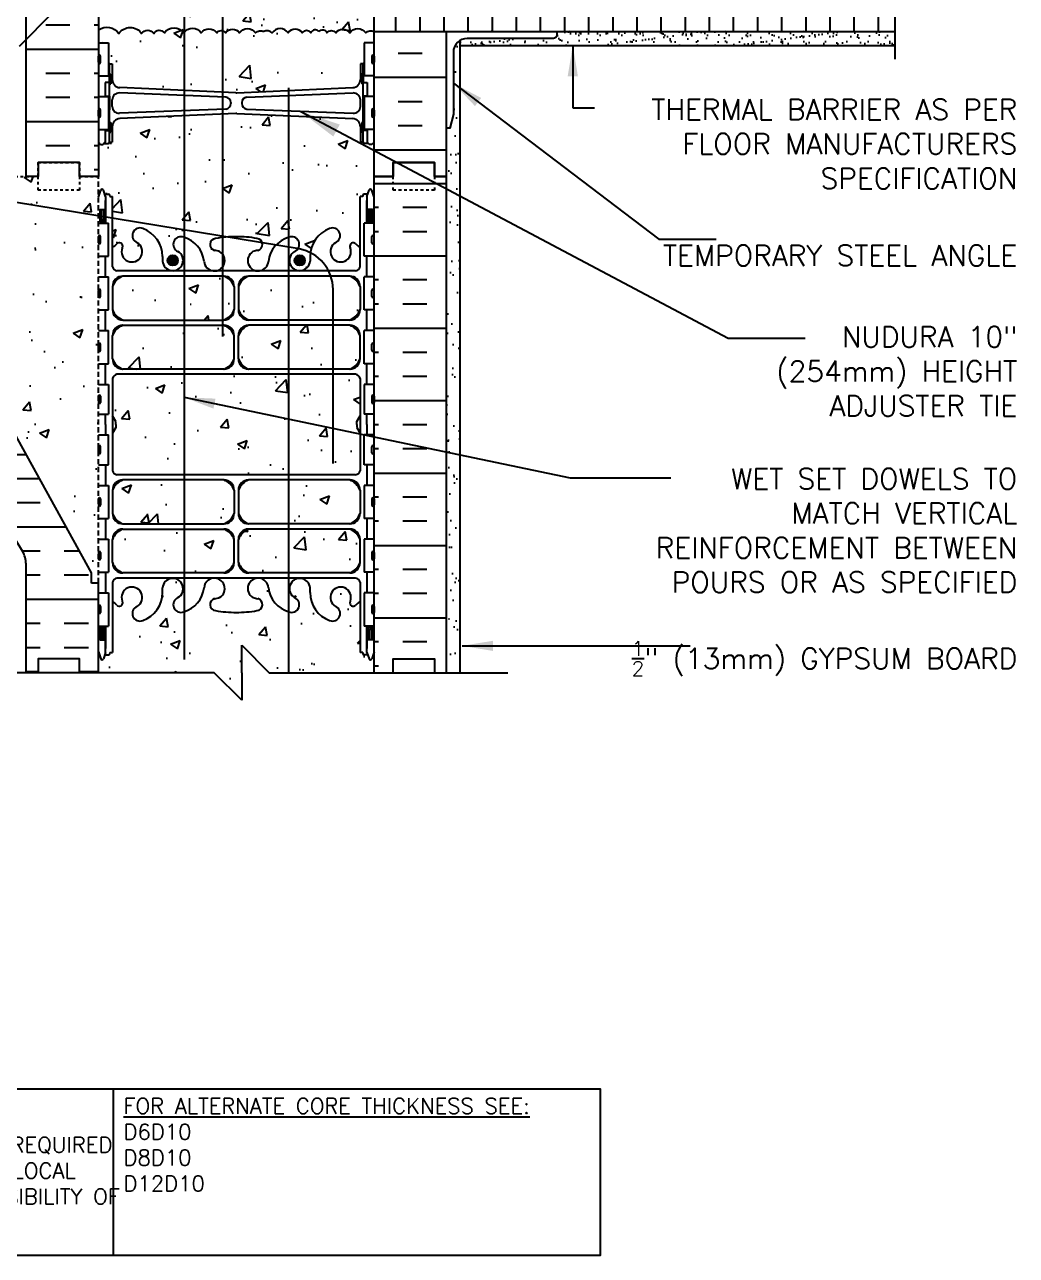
# Model space of a CAD drawing. Header units: inches. Extents: x 194.4 to 285.1, y 91.9 to 159.
# Drawn here: x 249.16 to 285.13, y 91.86 to 136.49 of the extents above; entities that cross this region are included whole.
import ezdxf

# ---------------------------------------------------------------- set-up
doc = ezdxf.new("R2010")
doc.units = ezdxf.units.IN
doc.header["$LTSCALE"] = 0.5
doc.header["$MEASUREMENT"] = 0
doc.linetypes.add('DASHED2', pattern=[0.375, 0.25, -0.125])
doc.linetypes.add('HIDDEN2', pattern=[0.1875, 0.125, -0.0625])
for name, color, linetype in [('HATCH', 12, 'Continuous'), ('Hidden2', 12, 'HIDDEN2'), ('line25', 2, 'Continuous'), ('LINE3', 3, 'Continuous'), ('LINE50', 5, 'Continuous'), ('LINE9', 9, 'Continuous'), ('TEXT', 4, 'Continuous'), ('Web_Edge', 9, 'Continuous')]:
    doc.layers.add(name, color=color, linetype=linetype)
doc.styles.add('DIM', font='romans.shx', dxfattribs={"width": 0.7})
doc.styles.add('ROMANS', font='romans.shx', dxfattribs={"height": 0.75})
doc.styles.get("Standard").update_dxf_attribs({"font": 'romans.shx', "height": 0.75})
doc.dimstyles.new('ext_12', dxfattribs={"dimscale": 12, "dimtxt": 0.09375, "dimasz": 0.09375, "dimexe": 0.09375, "dimexo": 0.0625, "dimgap": 0.0625, "dimtad": 1, "dimdec": 1, "dimzin": 2, "dimdsep": 46, "dimlunit": 4, "dimtxsty": 'DIM', "dimcen": 0.09, "dimdle": 0.09375, "dimclrt": 4, "dimadec": 0, "dimazin": 0, "dimtfac": 1, "dimtdec": 1, "dimtmove": 2, "dimatfit": 3, "dimfxl": 1, "dimfrac": 2, "dimtolj": 1, "dimtzin": 0, "dimarcsym": 0})
doc.dimstyles.new('ext_8', dxfattribs={"dimscale": 8, "dimtxt": 0.09375, "dimasz": 0.09375, "dimexe": 0.09375, "dimexo": 0.0625, "dimgap": 0.0625, "dimtad": 1, "dimdec": 1, "dimzin": 3, "dimdsep": 46, "dimlunit": 4, "dimtxsty": 'DIM', "dimcen": 0.09, "dimdle": 0.09375, "dimclrt": 4, "dimadec": 0, "dimazin": 0, "dimtfac": 1, "dimtdec": 1, "dimtmove": 2, "dimatfit": 3, "dimfxl": 1, "dimfrac": 2, "dimtolj": 1, "dimtzin": 0, "dimarcsym": 0})
pattern_1 = [(50, (0, 0), (3.5863, -0.31376), [0.375, -4.125]), (355, (0, 0), (-0.693757, 3.76096), [0.3, -3.3]), (100.4514, (0.299, -0.026), (2.892544, 3.4472), [0.3187, -3.50571]), (46.1842, (0, 1), (5.336207, -0.827596), [0.5625, -6.1875]), (96.6356, (0.4447, 0.931), (4.67331, 4.87059), [0.47805, -5.25857]), (351.1842, (0, 1), (4.67331, 4.87059), [0.45, -4.95]), (21, (0.5, 0.75), (2.984535, -2.013094), [0.375, -4.125]), (326, (0.5, 0.75), (1.216577, 3.62575), [0.3, -3.3]), (71.4514, (0.7487, 0.5822), (4.20111, 1.612656), [0.3187, -3.50571]), (37.5, (0, 0), (0.0607993, 1.6644693), [0, -3.26, 0, -3.35, 0, -3.3125]), (7.5, (0, 0), (1.315348, 1.972059), [0, -1.91, 0, -3.185, 0, -1.2625]), (327.5, (-1.115, 0), (2.669112, -0.1127744), [0, -1.25, 0, -3.9, 0, -5.175]), (317.5, (-1.615, 0), (2.91593, 0.500525), [0, -1.625, 0, -2.59, 0, -3.675])]

msp = doc.modelspace()

# ---------------------------------------------------------------- hatches: boundary and pattern name
at = {"layer": 'HATCH'}
h = msp.add_hatch(dxfattribs=at)
h.set_pattern_fill('INSUL', color=256, scale=7, style=0)
h.set_pattern_definition([(0, (-2674.3267, -266.02), (0, 2.625), []), (0, (-2674.3267, -265.145), (0, 2.625), [0.875, -0.875]), (0, (-2674.3267, -264.27), (0, 2.625), [0.875, -0.875])])
h.paths.add_polyline_path([(249.21, 130.989), (249.647, 130.989), (249.647, 131.489), (251.147, 131.489), (251.147, 130.989), (251.835, 130.989), (251.835, 148.989), (251.147, 148.989), (251.147, 149.489), (249.647, 149.489), (249.647, 148.989), (249.21, 148.989)])
h = msp.add_hatch(dxfattribs=at)
h.set_pattern_fill('INSUL', color=256, scale=7, style=0)
h.set_pattern_definition([(0, (66.7022, 3.3297), (0, 2.625), []), (0, (66.7022, 4.2047), (0, 2.625), [0.875, -0.875]), (0, (66.7022, 5.0797), (0, 2.625), [0.875, -0.875])])
h.paths.add_polyline_path([(264.46, 148.989), (264.022, 148.989), (264.022, 149.489), (262.522, 149.489), (262.522, 148.989), (261.835, 148.989), (261.835, 145.739), (264.46, 145.739)])
h.paths.add_polyline_path([(264.46, 136.239), (261.835, 136.239), (261.835, 130.989), (262.522, 130.989), (262.522, 131.489), (264.022, 131.489), (264.022, 130.989), (264.46, 130.989)])
h = msp.add_hatch(dxfattribs=at)
h.set_pattern_fill('AR-CONC', color=256, scale=0.5)
h.set_pattern_definition(pattern_1)
h.paths.add_polyline_path([(261.835, 143.739), (280.731, 143.739), (280.731, 145.739), (261.835, 145.739, 0.02434), (261.78, 145.765), (261.755, 145.739), (261.665, 145.739), (261.635, 145.769), (261.485, 145.769, -0.309617), (261.438, 145.801, 0.11209), (261.186, 145.695, 0.520567), (260.603, 145.695, 0.520567), (260.092, 145.695, 0.520567), (259.776, 145.695, 0.115213), (259.661, 145.799, 0.115213), (259.545, 145.695, 0.520567), (259.229, 145.695, 0.520567), (258.719, 145.695, 0.520567), (258.136, 145.695, 0.358767), (257.835, 145.739, 0.358767), (257.534, 145.695, 0.520567), (256.951, 145.695, 0.520567), (256.441, 145.695, 0.520567), (256.125, 145.695, 0.520567), (255.566, 145.695, 0.520567), (254.934, 145.695, 0.520567), (254.229, 145.695, 0.520567), (253.84, 145.671, 0.520567), (253.403, 145.671, 0.520567), (252.577, 145.671, 0.121296), (252.335, 145.867), (252.335, 145.819), (252.235, 145.819, -0.414214), (252.185, 145.769), (252.085, 145.769), (252.035, 145.769), (252.005, 145.739), (251.915, 145.739), (251.835, 145.819), (251.835, 145.344), (252.2, 145.344), (252.2, 144.144), (251.835, 144.144), (251.835, 143.394), (252.2, 143.394), (252.2, 142.194), (251.835, 142.194), (251.835, 141.444), (252.2, 141.444), (252.2, 140.364), (251.835, 140.364), (251.835, 139.614), (252.2, 139.614), (252.2, 138.534), (251.835, 138.534), (251.835, 137.784), (252.2, 137.784), (252.2, 136.584), (251.835, 136.584), (251.835, 136.303, -0.412831), (252.577, 136.171, -0.520567), (253.403, 136.171, -0.520567), (253.84, 136.171, -0.520567), (254.229, 136.195, -0.520567), (254.934, 136.195, -0.520567), (255.566, 136.195, -0.520567), (256.125, 136.195, -0.520567), (256.441, 136.195, -0.520567), (256.951, 136.195, -0.520567), (257.534, 136.195, -0.358767), (257.835, 136.239, -0.358767), (258.136, 136.195, -0.520567), (258.719, 136.195, -0.520567), (259.229, 136.195, -0.520567), (259.545, 136.195, -0.606632), (259.835, 136.239, -0.606632), (260.125, 136.195, -0.520567), (260.441, 136.195, -0.520567), (260.951, 136.195, -0.520567), (261.534, 136.195, -0.358767), (261.835, 136.239), (261.835, 137.739), (261.835, 142.239)])
h.paths.add_polyline_path([(261.325, 122.302), (261.325, 123.663, 0.268138), (261.164, 123.811), (252.506, 123.811, 0.268156), (252.345, 123.663), (252.345, 122.302), (252.465, 122.102), (252.465, 121.989), (252.465, 121.877), (252.345, 121.677), (252.345, 120.316, 0.268156), (252.506, 120.168), (261.164, 120.168, 0.268138), (261.325, 120.316), (261.325, 121.677), (261.205, 121.877), (261.205, 121.989), (261.205, 122.102)])
h.paths.add_polyline_path([(261.325, 115.555, 0.108935), (261.172, 115.442, -0.8344), (260.961, 115.568), (260.972, 115.589, 2.155404), (260.434, 115.395, -1), (260.22, 114.884, -0.311223), (259.511, 115.9), (259.512, 116.065, 1.661382), (258.951, 115.712, -1), (258.737, 115.201, -0.307094), (257.998, 116.096, 1.604516), (257.44, 115.72, 0.044004), (257.581, 115.681, -0.921438), (257.585, 115.242, -0.049932), (256.835, 115.178, -0.049932), (256.085, 115.242, -0.921438), (256.089, 115.681, 0.044004), (256.23, 115.72, 1.604516), (255.671, 116.096, -0.307094), (254.933, 115.201, -1), (254.719, 115.712, 1.661382), (254.158, 116.065), (254.159, 115.919, -0.316114), (253.45, 114.884, -1), (253.236, 115.395, 2.135543), (252.696, 115.594, -0.940447), (252.498, 115.442, 0.108938), (252.345, 115.555), (252.345, 113.718), (252.245, 113.718), (252.245, 113.688, -0.414214), (252.195, 113.638), (252.069, 113.638), (252.026, 113.507, -0.725737), (251.92, 113.488), (251.835, 113.749), (251.835, 112.99), (256.033, 112.989), (257.033, 111.989), (257.033, 112.989), (257.033, 113.989), (258.033, 112.989), (261.835, 112.99), (261.835, 113.749), (261.756, 113.507, -0.725737), (261.65, 113.488), (261.601, 113.638), (261.475, 113.638, -0.414214), (261.425, 113.688), (261.425, 113.718), (261.325, 113.718)])
h = msp.add_hatch(dxfattribs=at)
h.set_pattern_fill('INSUL', color=256, scale=7, angle=90, style=0)
h.set_pattern_definition([(90, (63.998, 6.5134), (-2.625, 2e-16), []), (90, (63.123, 6.5134), (-2.625, 2e-16), [0.875, -0.875]), (90, (62.248, 6.5134), (-2.625, 2e-16), [0.875, -0.875])])
h.paths.add_polyline_path([(280.731, 143.739), (261.835, 143.739), (261.835, 142.239), (280.731, 142.239)])
h.paths.add_polyline_path([(280.731, 136.239), (280.731, 137.739), (261.835, 137.739), (261.835, 136.239)])
h = msp.add_hatch(dxfattribs=at)
h.set_pattern_fill('AR-CONC', color=256, scale=0.5)
h.set_pattern_definition(pattern_1)
h.paths.add_polyline_path([(261.335, 135.066), (261.435, 135.066, -0.327813), (261.47, 135.113), (261.47, 135.834), (261.835, 135.834), (261.835, 136.239, 0.358767), (261.534, 136.195, 0.520567), (260.951, 136.195, 0.520567), (260.441, 136.195, 0.520567), (260.125, 136.195, 0.606632), (259.835, 136.239, 0.606632), (259.545, 136.195, 0.520567), (259.229, 136.195, 0.520567), (258.719, 136.195, 0.520567), (258.136, 136.195, 0.358767), (257.835, 136.239, 0.358767), (257.534, 136.195, 0.520567), (256.951, 136.195, 0.520567), (256.441, 136.195, 0.520567), (256.125, 136.195, 0.520567), (255.566, 136.195, 0.520567), (254.934, 136.195, 0.520567), (254.229, 136.195, 0.520567), (253.84, 136.171, 0.520567), (253.403, 136.171, 0.520567), (252.577, 136.171, 0.412831), (251.835, 136.303), (251.835, 135.834), (252.2, 135.834), (252.2, 135.113, -0.327813), (252.235, 135.066), (252.335, 135.066), (252.335, 134.505, 0.390098), (252.61, 134.206), (256.818, 134.022, 0.020761), (256.835, 134.021, 0.020761), (256.852, 134.022), (261.06, 134.206, 0.390098), (261.335, 134.505)])
h.paths.add_polyline_path([(261.65, 130.491, -0.6), (261.75, 130.491), (261.835, 130.23), (261.835, 130.989), (261.835, 132.226), (261.755, 132.146), (261.665, 132.146), (261.635, 132.176), (261.485, 132.176, -0.414214), (261.435, 132.226), (261.335, 132.226), (261.335, 132.786, 0.390098), (261.06, 133.085), (256.852, 133.269, 0.020761), (256.835, 133.27, 0.020761), (256.818, 133.269), (252.61, 133.085, 0.390098), (252.335, 132.786), (252.335, 132.226), (252.235, 132.226, -0.414214), (252.185, 132.176), (252.085, 132.176), (252.035, 132.176), (252.005, 132.146), (251.915, 132.146), (251.835, 132.226), (251.835, 130.989), (251.835, 130.23), (251.92, 130.491, -0.6), (252.02, 130.491), (252.069, 130.341), (252.195, 130.341, -0.414214), (252.245, 130.291), (252.245, 130.261), (252.345, 130.261), (252.345, 128.423, 0.108933), (252.498, 128.537, -0.8344), (252.709, 128.411), (252.697, 128.39, 2.155404), (253.236, 128.584, -1), (253.45, 129.095, -0.311223), (254.159, 128.079), (254.158, 127.914, 1.661382), (254.719, 128.267, -1), (254.933, 128.778, -0.30095), (255.669, 127.906, 1.661382), (256.23, 128.259, 0.055617), (256.051, 128.304, -0.843243), (256.085, 128.736, -0.049932), (256.835, 128.801, -0.049932), (257.585, 128.736, -0.843243), (257.619, 128.304, 0.055617), (257.44, 128.259, 1.661382), (258.001, 127.906, -0.30095), (258.737, 128.778, -1), (258.951, 128.267, 1.661382), (259.512, 127.914), (259.511, 128.079, -0.311223), (260.22, 129.095, -1), (260.434, 128.584, 2.155404), (260.972, 128.39), (260.961, 128.411, -0.834375), (261.172, 128.537, 0.10894), (261.325, 128.423), (261.325, 130.261), (261.425, 130.261), (261.425, 130.291, -0.414214), (261.475, 130.341), (261.601, 130.341)])
h = msp.add_hatch(dxfattribs=at)
h.set_pattern_fill('AR-SAND', color=256, scale=0.25, style=0)
h.set_pattern_definition([(37.5, (63.5378, 1.74766), (-0.01574834, 0.48170594), [0, -0.38, 0, -0.425, 0, -0.40625]), (7.5, (63.5378, 1.74766), (0.4424442, 0.7055365), [0, -0.205, 0, -0.3425, 0, -0.13125]), (327.5, (63.2303, 1.74766), (0.77853547, 0.00141476), [0, -0.125, 0, -0.45, 0, -0.5875]), (317.5, (63.2303, 1.74766), (0.7515317, 0.2194189), [0, -0.0625, 0, -0.295, 0, -0.3375])])
h.paths.add_polyline_path([(280.731, 135.739), (280.731, 136.239), (268.46, 136.239), (268.46, 136.114, -0.414214), (268.335, 135.989), (265.21, 135.989, 0.131652), (264.96, 135.922), (264.96, 135.739)])
h = msp.add_hatch(dxfattribs=at)
h.set_pattern_fill('AR-SAND', color=256, scale=0.5, style=0)
h.set_pattern_definition([(37.5, (63.5378, 1.7477), (-0.0314967, 0.963412), [0, -0.76, 0, -0.85, 0, -0.8125]), (7.5, (63.5378, 1.7477), (0.8848884, 1.411073), [0, -0.41, 0, -0.685, 0, -0.2625]), (327.5, (62.9228, 1.7477), (1.557071, 0.0028295), [0, -0.25, 0, -0.9, 0, -1.175]), (317.5, (62.9228, 1.7477), (1.503063, 0.438838), [0, -0.125, 0, -0.59, 0, -0.675])])
h.paths.add_polyline_path([(264.96, 135.922, 0.267949), (264.71, 135.489), (264.71, 133.239), (264.585, 132.739), (264.46, 132.739), (264.46, 130.989), (264.46, 112.994), (264.96, 112.994)])
h = msp.add_hatch(dxfattribs=at)
h.set_pattern_fill('AR-CONC', color=256, scale=0.5, style=0)
h.set_pattern_definition([(50, (251.835, 127.1584), (3.5863, -0.3138), [0.375, -4.125]), (355, (251.835, 127.1584), (-0.6938, 3.761), [0.3, -3.3]), (100.45, (252.1338, 127.1322), (2.8925, 3.4472), [0.3187, -3.5057]), (46.184, (251.835, 128.1584), (5.3362, -0.8276), [0.5625, -6.1875]), (96.64, (252.2796, 128.0894), (4.6733, 4.8706), [0.478, -5.2586]), (351.18, (251.835, 128.1584), (4.6733, 4.8706), [0.45, -4.95]), (21, (252.335, 127.9084), (2.9845, -2.0131), [0.375, -4.125]), (326, (252.335, 127.9084), (1.2166, 3.6258), [0.3, -3.3]), (71.45, (252.5836, 127.7406), (4.2011, 1.6127), [0.3187, -3.5057]), (37.5, (251.8349, 127.1584), (0.0608, 1.66447), [0, -3.26, 0, -3.35, 0, -3.3125]), (7.5, (251.835, 127.1584), (1.31535, 1.97206), [0, -1.91, 0, -3.185, 0, -1.2625]), (327.5, (250.7199, 127.1584), (2.66911, -0.11277), [0, -1.25, 0, -3.9, 0, -5.175]), (317.5, (250.22, 127.1584), (2.9159, 0.5005), [0, -1.625, 0, -2.59, 0, -3.675])])
h.paths.add_polyline_path([(254.943, 133.922), (252.595, 134.014, 0.425773), (252.335, 133.764), (252.335, 133.527, 0.425773), (252.595, 133.277), (254.943, 133.369)])
h = msp.add_hatch(dxfattribs=at)
h.set_pattern_fill('INSUL', color=256, scale=7, style=0)
h.set_pattern_definition([(180, (3187.9965, -284.02), (0, 2.625), []), (180, (3187.9965, -283.145), (0, 2.625), [0.875, -0.875]), (180, (3187.9965, -282.27), (0, 2.625), [0.875, -0.875])])
h.paths.add_polyline_path([(264.46, 112.989), (264.022, 112.989), (264.022, 113.489), (262.522, 113.489), (262.522, 112.989), (261.835, 112.989), (261.835, 130.989), (262.522, 130.989), (262.522, 131.489), (264.022, 131.489), (264.022, 130.989), (264.46, 130.989)])
h = msp.add_hatch(dxfattribs=at)
h.set_pattern_fill('INSUL', color=256, scale=7, style=0)
h.set_pattern_definition([(0, (-2750.6558, -309.5928), (0, 2.625), []), (0, (-2750.6558, -308.7178), (0, 2.625), [0.875, -0.875]), (0, (-2750.6558, -307.8428), (0, 2.625), [0.875, -0.875])])
h.paths.add_polyline_path([(246.41, 125.989, -0.079579), (245.41, 129.239), (245.41, 130.989), (244.71, 130.989), (244.71, 125.989, 0.131652), (245.38, 123.489), (249.118, 117.339, -0.10438), (249.21, 116.864), (249.21, 112.989), (249.647, 112.989), (249.647, 113.489), (251.147, 113.489), (251.147, 112.989), (251.835, 112.989), (251.835, 116.239), (251.585, 116.239), (251.585, 116.614)])
h = msp.add_hatch(dxfattribs=at)
h.set_pattern_fill('AR-CONC', color=256, scale=0.5)
h.set_pattern_definition(pattern_1)
h.paths.add_polyline_path([(251.835, 129.556), (247.595, 130.254, 0.097161), (247.21, 130.27), (247.21, 129.489, -1), (246.71, 129.489), (246.71, 130.989), (245.41, 130.989), (245.41, 129.239, 0.079579), (246.41, 125.989), (251.585, 116.614), (251.585, 116.239), (251.835, 116.239)])
h.paths.add_polyline_path([(249.647, 130.989), (249.21, 130.989), (247.21, 130.989), (247.21, 130.27, -0.097161), (247.595, 130.254), (251.835, 129.556), (251.835, 130.989), (251.147, 130.989), (251.147, 130.489), (249.647, 130.489)], flags=17)
h = msp.add_hatch(dxfattribs=at)
h.set_pattern_fill('AR-CONC', color=256, scale=0.5)
h.set_pattern_definition(pattern_1)
h.paths.add_polyline_path([(254.943, 127.371), (252.72, 127.371, 0.225652), (252.345, 126.996), (252.345, 126.155, 0.225652), (252.72, 125.78), (254.943, 125.78)])
h.paths.add_polyline_path([(256.335, 127.371), (254.943, 127.371), (254.943, 125.78), (256.335, 125.78)])
h.paths.add_polyline_path([(256.759, 126.996, 0.225652), (256.384, 127.371), (256.335, 127.371), (256.335, 125.78), (256.384, 125.78, 0.225652), (256.759, 126.155)])
h.paths.add_polyline_path([(256.759, 125.215, 0.225652), (256.384, 125.59), (254.943, 125.59), (254.943, 123.999), (256.384, 123.999, 0.225652), (256.759, 124.374)])
h.paths.add_polyline_path([(254.943, 125.59), (252.72, 125.59, 0.225652), (252.345, 125.215), (252.345, 124.374, 0.225652), (252.72, 123.999), (254.943, 123.999)])
h.paths.add_polyline_path([(258.727, 125.59), (257.286, 125.59, 0.225652), (256.911, 125.215), (256.911, 124.374, 0.225652), (257.286, 123.999), (258.727, 123.999)])
h.paths.add_polyline_path([(260.346, 125.59), (258.727, 125.59), (258.727, 123.999), (260.346, 123.999)])
h.paths.add_polyline_path([(261.325, 125.215, 0.225652), (260.95, 125.59), (260.346, 125.59), (260.346, 123.999), (260.95, 123.999, 0.225652), (261.325, 124.374)])
h.paths.add_polyline_path([(261.325, 126.996, 0.225652), (260.95, 127.371), (260.264, 127.371, -0.083334), (260.346, 126.881), (260.346, 125.78), (260.95, 125.78, 0.225652), (261.325, 126.155)])
h.paths.add_polyline_path([(260.346, 126.881, 0.083334), (260.264, 127.371), (258.727, 127.371), (258.727, 125.78), (260.346, 125.78)])
h.paths.add_polyline_path([(258.727, 127.371), (257.286, 127.371, 0.225652), (256.911, 126.996), (256.911, 126.155, 0.225652), (257.286, 125.78), (258.727, 125.78)])
h = msp.add_hatch(dxfattribs=at)
h.set_pattern_fill('AR-CONC', color=256, scale=0.5)
h.set_pattern_definition(pattern_1)
h.paths.add_polyline_path([(256.759, 119.605, 0.225652), (256.384, 119.98), (254.943, 119.98), (254.943, 118.389), (256.384, 118.389, 0.225652), (256.759, 118.764)])
h.paths.add_polyline_path([(254.943, 119.98), (252.72, 119.98, 0.225652), (252.345, 119.605), (252.345, 118.764, 0.225652), (252.72, 118.389), (254.943, 118.389)])
h.paths.add_polyline_path([(254.943, 118.199), (252.72, 118.199, 0.225652), (252.345, 117.824), (252.345, 116.983, 0.225652), (252.72, 116.608), (254.943, 116.608)])
h.paths.add_polyline_path([(256.759, 117.824, 0.225652), (256.384, 118.199), (254.943, 118.199), (254.943, 116.608), (256.384, 116.608, 0.225652), (256.759, 116.983)])
h.paths.add_polyline_path([(258.727, 118.199), (257.286, 118.199, 0.225652), (256.911, 117.824), (256.911, 116.983, 0.225652), (257.286, 116.608), (258.727, 116.608)])
h.paths.add_polyline_path([(261.325, 117.824, 0.225652), (260.95, 118.199), (258.727, 118.199), (258.727, 116.608), (260.95, 116.608, 0.225652), (261.325, 116.983)])
h.paths.add_polyline_path([(261.325, 118.764), (261.325, 119.605, 0.225652), (260.95, 119.98), (258.727, 119.98), (258.727, 118.389), (260.95, 118.389, 0.225652)])
h.paths.add_polyline_path([(258.727, 119.98), (257.286, 119.98, 0.225652), (256.911, 119.605), (256.911, 118.764, 0.225652), (257.286, 118.389), (258.727, 118.389)])
h = msp.add_hatch(dxfattribs=at)
h.set_pattern_fill('AR-CONC', color=256, scale=0.5, style=0)
h.set_pattern_definition([(50, (251.835, 111.9892), (3.5863, -0.31376), [0.375, -4.125]), (355, (251.835, 111.9892), (-0.6938, 3.761), [0.3, -3.3]), (100.45, (252.1338, 111.963), (2.8925, 3.4472), [0.3187, -3.5057]), (46.184, (251.835, 112.9892), (5.3362, -0.8276), [0.5625, -6.1875]), (96.636, (252.2796, 112.9203), (4.6733, 4.8706), [0.478, -5.2586]), (351.184, (251.835, 112.989), (4.6733, 4.8706), [0.45, -4.95]), (21, (252.335, 112.7392), (2.9845, -2.0131), [0.375, -4.125]), (326, (252.335, 112.7392), (1.2166, 3.6258), [0.3, -3.3]), (71.45, (252.5836, 112.5715), (4.2011, 1.6127), [0.3187, -3.5057]), (37.5, (251.8349, 111.9892), (0.0608, 1.66447), [0, -3.26, 0, -3.35, 0, -3.3125]), (7.5, (251.835, 111.9892), (1.31535, 1.97206), [0, -1.91, 0, -3.185, 0, -1.2625]), (327.5, (250.7199, 111.9892), (2.66911, -0.11277), [0, -1.25, 0, -3.9, 0, -5.175]), (317.5, (250.22, 111.9892), (2.91593, 0.50052), [0, -1.625, 0, -2.59, 0, -3.675])])
h.paths.add_polyline_path([(261.489, 118.003, -0.414214), (261.551, 118.066), (261.599, 118.066), (261.599, 118.136), (261.494, 118.136), (259.276, 117.639, 0.351061), (259.179, 117.517), (259.179, 117.305, 0.414214), (259.304, 117.18), (260.941, 117.18, 0.100756), (261.39, 117.307, -0.134256), (261.502, 117.336), (261.599, 117.336), (261.599, 117.406), (261.551, 117.406, -0.414214), (261.489, 117.468)])
at = {"layer": 'LINE3'}
for points in [[(254.345, 127.942, 1), (254.72, 127.942, 1)], [(258.95, 127.942, 1), (259.325, 127.942, 1)]]:
    msp.add_hatch(color=256, dxfattribs=at).paths.add_polyline_path(points)

# ---------------------------------------------------------------- linework, layer by layer
at = {"layer": 'HATCH'}
for p, q in [((266.08, 136.239), (266.106, 136.266)), ((268.908, 136.239), (268.935, 136.266)), ((274.565, 136.239), (274.592, 136.266)), ((277.394, 136.239), (277.42, 136.266))]:
    msp.add_line(p, q, dxfattribs=at)
for points in [[(251.835, 136.303, -0.412831), (252.577, 136.171, -0.520567), (253.403, 136.171, -0.520567), (253.84, 136.171, -0.520567), (254.229, 136.195, -0.520567), (254.934, 136.195, -0.520567), (255.566, 136.195, -0.520567), (256.125, 136.195, -0.520567), (256.441, 136.195, -0.520567), (256.951, 136.195, -0.520567), (257.534, 136.195, -0.358767), (257.835, 136.239)], [(259.835, 136.239, 0.606632), (259.545, 136.195, 0.520567), (259.229, 136.195, 0.520567), (258.719, 136.195, 0.520567), (258.136, 136.195, 0.358767), (257.835, 136.239)], [(259.835, 136.239, -0.606632), (260.125, 136.195, -0.520567), (260.441, 136.195, -0.520567), (260.951, 136.195, -0.520567), (261.534, 136.195, -0.358767), (261.835, 136.239)]]:
    msp.add_lwpolyline(points, format="xyb", dxfattribs=at)
at = {"layer": 'Hidden2'}
msp.add_line((247.21, 130.989), (249.21, 130.989), dxfattribs=at)
at = {"layer": 'Hidden2', "ltscale": 3}
msp.add_line((251.835, 116.239), (251.835, 130.989), dxfattribs=at)
at = {"layer": 'Hidden2'}
msp.add_lwpolyline([(249.21, 130.989), (249.647, 130.989), (249.647, 131.489), (251.147, 131.489), (251.147, 130.989), (251.835, 130.989)], dxfattribs=at)
at = {"layer": 'line25'}
for p, q in [((251.835, 148.989), (251.835, 130.989)), ((261.835, 136.239), (261.835, 137.739)), ((261.835, 130.989), (261.835, 136.239)), ((261.835, 136.239), (280.731, 136.239)), ((251.835, 135.834), (252.2, 135.834)), ((252.2, 135.834), (252.2, 134.634)), ((261.47, 135.834), (261.47, 134.634)), ((261.835, 135.834), (261.47, 135.834)), ((251.835, 134.634), (252.2, 134.634)), ((261.835, 134.634), (261.47, 134.634)), ((251.835, 133.884), (252.2, 133.884)), ((252.2, 133.884), (252.2, 132.684)), ((261.835, 133.884), (261.47, 133.884)), ((261.47, 133.884), (261.47, 132.684)), ((251.835, 132.684), (252.2, 132.684)), ((261.835, 132.684), (261.47, 132.684)), ((261.835, 112.989), (261.835, 130.989)), ((261.835, 112.989), (261.835, 130.989)), ((251.835, 129.294), (252.2, 129.294)), ((252.2, 128.094), (252.2, 129.294)), ((261.835, 129.294), (261.47, 129.294)), ((261.47, 128.094), (261.47, 129.294)), ((251.835, 128.094), (252.2, 128.094)), ((261.835, 128.094), (261.47, 128.094)), ((251.835, 127.344), (252.2, 127.344)), ((252.2, 126.144), (252.2, 127.344)), ((261.835, 127.344), (261.47, 127.344)), ((261.47, 126.144), (261.47, 127.344)), ((251.585, 116.614), (246.41, 125.989)), ((251.835, 126.144), (252.2, 126.144)), ((261.835, 126.144), (261.47, 126.144)), ((251.835, 125.394), (252.2, 125.394)), ((252.2, 124.194), (252.2, 125.394)), ((261.835, 125.394), (261.47, 125.394)), ((261.47, 124.194), (261.47, 125.394)), ((251.835, 124.194), (252.2, 124.194)), ((261.835, 124.194), (261.47, 124.194)), ((251.835, 123.444), (252.2, 123.444)), ((252.2, 123.444), (252.2, 122.364)), ((261.835, 123.444), (261.47, 123.444)), ((261.47, 123.444), (261.47, 122.364)), ((251.835, 122.364), (252.2, 122.364)), ((261.835, 122.364), (261.47, 122.364)), ((251.835, 121.614), (252.2, 121.614)), ((252.2, 120.534), (252.2, 121.614)), ((261.835, 121.614), (261.47, 121.614)), ((261.47, 120.534), (261.47, 121.614)), ((251.835, 120.534), (252.2, 120.534)), ((261.835, 120.534), (261.47, 120.534)), ((251.835, 119.784), (252.2, 119.784)), ((252.2, 119.784), (252.2, 118.584)), ((261.835, 119.784), (261.47, 119.784)), ((261.47, 119.784), (261.47, 118.584)), ((251.835, 118.584), (252.2, 118.584)), ((261.835, 118.584), (261.47, 118.584)), ((251.835, 117.834), (252.2, 117.834)), ((252.2, 117.834), (252.2, 116.634)), ((261.835, 117.834), (261.47, 117.834)), ((261.47, 117.834), (261.47, 116.634)), ((251.585, 116.239), (251.585, 116.614)), ((251.835, 116.634), (252.2, 116.634)), ((261.835, 116.634), (261.47, 116.634)), ((251.835, 116.239), (251.585, 116.239)), ((251.835, 112.989), (251.835, 116.239)), ((251.835, 115.884), (252.2, 115.884)), ((252.2, 115.884), (252.2, 114.684)), ((261.835, 115.884), (261.47, 115.884)), ((261.47, 115.884), (261.47, 114.684)), ((251.835, 114.684), (252.2, 114.684)), ((261.835, 114.684), (261.47, 114.684))]:
    msp.add_line(p, q, dxfattribs=at)
at = {"layer": 'LINE3'}
for p, q in [((254.943, 158.881), (254.943, 113.475)), ((258.727, 134.196), (258.727, 112.989)), ((259.118, 128.357), (247.595, 130.254)), ((260.346, 120.572), (260.346, 126.881))]:
    msp.add_line(p, q, dxfattribs=at)
msp.add_lwpolyline([(278.731, 139.239), (257.335, 139.239, 0.414214), (256.335, 138.239), (256.335, 125.18)], format="xyb", dxfattribs=at)
for centre in [(254.532, 127.942), (259.138, 127.942)]:
    msp.add_circle(centre, 0.188, dxfattribs=at)
msp.add_arc((258.846, 126.881), 1.5, 360, 79.5785, dxfattribs=at)
at = {"layer": 'LINE50'}
for p, q in [((249.21, 130.989), (249.21, 148.989)), ((264.46, 130.989), (264.46, 136.239)), ((264.46, 112.989), (264.46, 130.989))]:
    msp.add_line(p, q, dxfattribs=at)
for points in [[(251.835, 130.989), (251.147, 130.989), (251.147, 131.489), (249.647, 131.489), (249.647, 130.989), (249.21, 130.989)], [(261.835, 130.989), (262.522, 130.989), (262.522, 131.489), (264.022, 131.489), (264.022, 130.989), (264.46, 130.989)], [(264.46, 130.989), (264.022, 130.989), (264.022, 131.489), (262.522, 131.489), (262.522, 130.989), (261.835, 130.989)], [(251.835, 112.989), (251.147, 112.989), (251.147, 113.489), (249.647, 113.489), (249.647, 112.989), (249.21, 112.989)], [(261.835, 112.989), (262.522, 112.989), (262.522, 113.489), (264.022, 113.489), (264.022, 112.989), (264.46, 112.989)]]:
    msp.add_lwpolyline(points, dxfattribs=at)
msp.add_lwpolyline([(249.21, 112.989), (249.21, 116.864, 0.10438), (249.118, 117.339), (245.38, 123.489, -0.131652), (244.71, 125.989), (244.71, 130.989), (245.41, 130.989)], format="xyb", dxfattribs=at)
at = {"layer": 'LINE9'}
for p, q in [((248.975, 135.716), (250.21, 136.951)), ((264.96, 112.994), (264.96, 135.922)), ((264.96, 135.739), (280.731, 135.739)), ((251.835, 135.124), (251.835, 135.344)), ((251.835, 135.289), (251.835, 135.289)), ((251.875, 135.384), (251.875, 135.384)), ((251.915, 135.124), (251.915, 135.344)), ((261.755, 135.344), (261.755, 135.124)), ((261.795, 135.384), (261.795, 135.384)), ((261.835, 135.344), (261.835, 135.124)), ((261.835, 135.289), (261.835, 135.289)), ((251.835, 135.179), (251.835, 135.179)), ((251.875, 135.084), (251.875, 135.084)), ((252.235, 132.226), (252.235, 135.066)), ((252.235, 135.066), (252.335, 135.066)), ((252.235, 135.046), (252.235, 135.046)), ((252.335, 135.066), (252.335, 134.505)), ((261.435, 135.066), (261.335, 135.066)), ((261.335, 135.066), (261.335, 134.505)), ((261.435, 132.226), (261.435, 135.066)), ((261.435, 135.046), (261.435, 135.046)), ((261.795, 135.084), (261.795, 135.084)), ((261.835, 135.179), (261.835, 135.179)), ((252.085, 134.396), (252.085, 133.896)), ((252.235, 134.696), (252.285, 134.696)), ((252.235, 134.346), (252.285, 134.346)), ((252.285, 134.696), (252.285, 134.346)), ((261.385, 134.696), (261.385, 134.346)), ((261.435, 134.696), (261.385, 134.696)), ((261.435, 134.346), (261.385, 134.346)), ((261.585, 134.396), (261.585, 133.896)), ((256.452, 133.862), (252.595, 134.014)), ((256.818, 134.022), (252.61, 134.206)), ((256.852, 134.022), (261.06, 134.206)), ((257.218, 133.862), (261.075, 134.014)), ((252.335, 133.527), (252.335, 133.764)), ((256.635, 133.663), (256.635, 133.628)), ((257.035, 133.663), (257.035, 133.628)), ((261.335, 133.527), (261.335, 133.764)), ((251.835, 133.174), (251.835, 133.394)), ((251.835, 133.339), (251.835, 133.339)), ((251.835, 133.229), (251.835, 133.229)), ((251.875, 133.434), (251.875, 133.434)), ((251.875, 133.134), (251.875, 133.134)), ((251.915, 133.174), (251.915, 133.394)), ((256.452, 133.429), (252.595, 133.277)), ((256.818, 133.269), (252.61, 133.085)), ((256.852, 133.269), (261.06, 133.085)), ((257.218, 133.429), (261.075, 133.277)), ((261.755, 133.394), (261.755, 133.174)), ((261.795, 133.434), (261.795, 133.434)), ((261.795, 133.134), (261.795, 133.134)), ((261.835, 133.394), (261.835, 133.174)), ((261.835, 133.339), (261.835, 133.339)), ((261.835, 133.229), (261.835, 133.229)), ((252.085, 132.646), (252.085, 132.226)), ((252.235, 132.946), (252.285, 132.946)), ((252.235, 132.596), (252.285, 132.596)), ((252.285, 132.946), (252.285, 132.596)), ((252.335, 132.786), (252.335, 132.226)), ((261.335, 132.786), (261.335, 132.226)), ((261.435, 132.946), (261.385, 132.946)), ((261.385, 132.946), (261.385, 132.596)), ((261.435, 132.596), (261.385, 132.596)), ((261.585, 132.646), (261.585, 132.226)), ((251.835, 132.226), (251.915, 132.146)), ((251.915, 132.146), (252.005, 132.146)), ((252.085, 132.226), (252.005, 132.146)), ((252.035, 132.176), (252.185, 132.176)), ((252.085, 132.176), (252.185, 132.176)), ((252.235, 132.226), (252.335, 132.226)), ((261.435, 132.226), (261.335, 132.226)), ((261.585, 132.176), (261.485, 132.176)), ((261.635, 132.176), (261.485, 132.176)), ((261.585, 132.226), (261.665, 132.146)), ((261.755, 132.146), (261.665, 132.146)), ((261.835, 132.226), (261.755, 132.146)), ((251.835, 128.584), (251.835, 128.804)), ((251.835, 128.749), (251.835, 128.749)), ((251.835, 128.639), (251.835, 128.639)), ((251.875, 128.844), (251.875, 128.844)), ((251.875, 128.544), (251.875, 128.544)), ((251.915, 128.584), (251.915, 128.804)), ((261.755, 128.584), (261.755, 128.804)), ((261.795, 128.844), (261.795, 128.844)), ((261.795, 128.544), (261.795, 128.544)), ((261.835, 128.584), (261.835, 128.804)), ((261.835, 128.749), (261.835, 128.749)), ((261.835, 128.639), (261.835, 128.639)), ((251.835, 126.634), (251.835, 126.854)), ((251.835, 126.799), (251.835, 126.799)), ((251.875, 126.894), (251.875, 126.894)), ((251.915, 126.634), (251.915, 126.854)), ((261.755, 126.634), (261.755, 126.854)), ((261.795, 126.894), (261.795, 126.894)), ((261.835, 126.634), (261.835, 126.854)), ((261.835, 126.799), (261.835, 126.799)), ((251.835, 126.689), (251.835, 126.689)), ((251.875, 126.594), (251.875, 126.594)), ((261.795, 126.594), (261.795, 126.594)), ((261.835, 126.689), (261.835, 126.689)), ((251.835, 124.684), (251.835, 124.904)), ((251.835, 124.849), (251.835, 124.849)), ((251.835, 124.739), (251.835, 124.739)), ((251.875, 124.944), (251.875, 124.944)), ((251.875, 124.644), (251.875, 124.644)), ((251.915, 124.684), (251.915, 124.904)), ((261.755, 124.684), (261.755, 124.904)), ((261.795, 124.944), (261.795, 124.944)), ((261.795, 124.644), (261.795, 124.644)), ((261.835, 124.684), (261.835, 124.904)), ((261.835, 124.849), (261.835, 124.849)), ((261.835, 124.739), (261.835, 124.739)), ((251.835, 123.014), (251.835, 122.794)), ((251.835, 122.959), (251.835, 122.959)), ((251.835, 122.849), (251.835, 122.849)), ((251.875, 123.054), (251.875, 123.054)), ((251.875, 122.754), (251.875, 122.754)), ((251.915, 123.014), (251.915, 122.794)), ((261.755, 123.014), (261.755, 122.794)), ((261.795, 123.054), (261.795, 123.054)), ((261.795, 122.754), (261.795, 122.754)), ((261.835, 123.014), (261.835, 122.794)), ((261.835, 122.959), (261.835, 122.959)), ((261.835, 122.849), (261.835, 122.849)), ((251.835, 120.964), (251.835, 121.184)), ((251.835, 121.129), (251.835, 121.129)), ((251.835, 121.019), (251.835, 121.019)), ((251.875, 121.224), (251.875, 121.224)), ((251.915, 120.964), (251.915, 121.184)), ((261.755, 120.964), (261.755, 121.184)), ((261.795, 121.224), (261.795, 121.224)), ((261.835, 120.964), (261.835, 121.184)), ((261.835, 121.129), (261.835, 121.129)), ((261.835, 121.019), (261.835, 121.019)), ((251.875, 120.924), (251.875, 120.924)), ((261.795, 120.924), (261.795, 120.924)), ((251.835, 119.294), (251.835, 119.074)), ((251.835, 119.239), (251.835, 119.239)), ((251.875, 119.334), (251.875, 119.334)), ((251.915, 119.294), (251.915, 119.074)), ((261.755, 119.294), (261.755, 119.074)), ((261.795, 119.334), (261.795, 119.334)), ((261.835, 119.294), (261.835, 119.074)), ((261.835, 119.239), (261.835, 119.239)), ((251.835, 119.129), (251.835, 119.129)), ((251.875, 119.034), (251.875, 119.034)), ((261.795, 119.034), (261.795, 119.034)), ((261.835, 119.129), (261.835, 119.129)), ((251.835, 117.344), (251.835, 117.124)), ((251.835, 117.289), (251.835, 117.289)), ((251.835, 117.179), (251.835, 117.179)), ((251.875, 117.084), (251.875, 117.084)), ((251.915, 117.344), (251.915, 117.124)), ((261.755, 117.344), (261.755, 117.124)), ((261.795, 117.084), (261.795, 117.084)), ((261.835, 117.344), (261.835, 117.124)), ((261.835, 117.289), (261.835, 117.289)), ((261.835, 117.179), (261.835, 117.179)), ((251.835, 115.394), (251.835, 115.174)), ((251.835, 115.339), (251.835, 115.339)), ((251.835, 115.229), (251.835, 115.229)), ((251.875, 115.434), (251.875, 115.434)), ((251.915, 115.394), (251.915, 115.174)), ((261.755, 115.394), (261.755, 115.174)), ((261.795, 115.434), (261.795, 115.434)), ((261.835, 115.394), (261.835, 115.174)), ((261.835, 115.339), (261.835, 115.339)), ((261.835, 115.229), (261.835, 115.229)), ((251.875, 115.134), (251.875, 115.134)), ((261.795, 115.134), (261.795, 115.134)), ((257.033, 113.989), (258.033, 112.989)), ((257.033, 112.989), (257.033, 113.989)), ((256.033, 112.989), (247.379, 112.991)), ((257.033, 111.989), (256.033, 112.989)), ((257.033, 112.989), (257.033, 111.989)), ((258.033, 112.989), (266.687, 112.991))]:
    msp.add_line(p, q, dxfattribs=at)
for points in [[(280.731, 135.239), (280.731, 139.989), (279.731, 140.989), (281.731, 140.989), (280.731, 141.989), (280.731, 146.739)], [(252.2, 134.646), (252.235, 134.646), (252.235, 134.396), (252.085, 134.396)], [(261.47, 134.646), (261.435, 134.646), (261.435, 134.396), (261.585, 134.396)], [(252.085, 133.896), (252.085, 133.896), (252.235, 133.896), (252.235, 133.396), (252.2, 133.396)], [(261.585, 133.896), (261.585, 133.896), (261.435, 133.896), (261.435, 133.396), (261.47, 133.396)], [(252.085, 132.646), (252.235, 132.646), (252.235, 132.896), (252.2, 132.896)], [(261.585, 132.646), (261.435, 132.646), (261.435, 132.896), (261.47, 132.896)]]:
    msp.add_lwpolyline(points, dxfattribs=at)
msp.add_lwpolyline([(264.46, 132.739), (264.46, 136.239), (268.46, 136.239), (268.46, 136.114, -0.414214), (268.335, 135.989), (265.21, 135.989, 0.414214), (264.71, 135.489), (264.71, 133.239), (264.585, 132.739)], format="xyb", close=True, dxfattribs=at)
at = {"layer": 'LINE9', "linetype": 'DASHED2', "ltscale": 0.15}
for points in [[(251.147, 130.989), (251.147, 130.989), (251.147, 130.489), (249.647, 130.489), (249.647, 130.989), (249.647, 130.989)], [(264.022, 130.989), (264.022, 130.989), (264.022, 130.489), (262.522, 130.489), (262.522, 130.989), (262.522, 130.989)]]:
    msp.add_lwpolyline(points, dxfattribs=at)
at = {"layer": 'LINE9'}
for centre, radius, start, end in [((251.875, 135.344), 0.04, 90, 180), ((251.875, 135.344), 0.04, 360, 90), ((261.795, 135.344), 0.04, 90, 180), ((261.795, 135.344), 0.04, 360, 90), ((251.875, 135.124), 0.04, 180, 270), ((251.875, 135.124), 0.04, 270, 0), ((252.185, 135.066), 0.05, 0, 72.5993), ((261.485, 135.066), 0.05, 107.4007, 180), ((261.795, 135.124), 0.04, 180, 270), ((261.795, 135.124), 0.04, 270, 0), ((252.635, 134.505), 0.3, 180, 265.2426), ((261.035, 134.505), 0.3, 274.7574, 0), ((252.585, 133.764), 0.25, 87.7479, 180), ((256.835, 134.221), 0.2, 265.2426, 270), ((256.835, 134.221), 0.2, 270, 274.7574), ((261.085, 133.764), 0.25, 0, 92.2521), ((252.585, 133.527), 0.25, 180, 272.2521), ((256.435, 133.663), 0.2, 0, 85.2426), ((256.435, 133.628), 0.2, 274.7574, 0), ((257.235, 133.663), 0.2, 94.7574, 180), ((257.235, 133.628), 0.2, 180, 265.2426), ((261.085, 133.527), 0.25, 267.7479, 0), ((251.875, 133.394), 0.04, 90, 180), ((251.875, 133.174), 0.04, 180, 270), ((251.875, 133.394), 0.04, 360, 90), ((251.875, 133.174), 0.04, 270, 0), ((252.635, 132.786), 0.3, 94.7574, 180), ((256.835, 133.07), 0.2, 90, 94.7574), ((256.835, 133.07), 0.2, 85.2426, 90), ((261.035, 132.786), 0.3, 0, 85.2426), ((261.795, 133.394), 0.04, 90, 180), ((261.795, 133.174), 0.04, 180, 270), ((261.795, 133.394), 0.04, 360, 90), ((261.795, 133.174), 0.04, 270, 0), ((252.185, 132.226), 0.05, 270, 0), ((261.485, 132.226), 0.05, 180, 270), ((251.875, 128.804), 0.04, 90, 180), ((251.875, 128.584), 0.04, 180, 270), ((251.875, 128.804), 0.04, 360, 90), ((251.875, 128.584), 0.04, 270, 0), ((261.795, 128.804), 0.04, 90, 180), ((261.795, 128.584), 0.04, 180, 270), ((261.795, 128.804), 0.04, 0, 90), ((261.795, 128.584), 0.04, 270, 0), ((251.875, 126.854), 0.04, 90, 180), ((251.875, 126.854), 0.04, 360, 90), ((261.795, 126.854), 0.04, 90, 180), ((261.795, 126.854), 0.04, 0, 90), ((251.875, 126.634), 0.04, 180, 270), ((251.875, 126.634), 0.04, 270, 0), ((261.795, 126.634), 0.04, 180, 270), ((261.795, 126.634), 0.04, 270, 0), ((251.875, 124.904), 0.04, 90, 180), ((251.875, 124.684), 0.04, 180, 270), ((251.875, 124.904), 0.04, 360, 90), ((251.875, 124.684), 0.04, 270, 0), ((261.795, 124.904), 0.04, 90, 180), ((261.795, 124.684), 0.04, 180, 270), ((261.795, 124.904), 0.04, 0, 90), ((261.795, 124.684), 0.04, 270, 0), ((251.875, 123.014), 0.04, 90, 180), ((251.875, 122.794), 0.04, 180, 270), ((251.875, 123.014), 0.04, 0, 90), ((251.875, 122.794), 0.04, 270, 0), ((261.795, 123.014), 0.04, 90, 180), ((261.795, 122.794), 0.04, 180, 270), ((261.795, 123.014), 0.04, 360, 90), ((261.795, 122.794), 0.04, 270, 0), ((251.875, 121.184), 0.04, 90, 180), ((251.875, 120.964), 0.04, 180, 270), ((251.875, 121.184), 0.04, 360, 90), ((251.875, 120.964), 0.04, 270, 0), ((261.795, 121.184), 0.04, 90, 180), ((261.795, 120.964), 0.04, 180, 270), ((261.795, 121.184), 0.04, 0, 90), ((261.795, 120.964), 0.04, 270, 0), ((251.875, 119.294), 0.04, 90, 180), ((251.875, 119.294), 0.04, 0, 90), ((261.795, 119.294), 0.04, 90, 180), ((261.795, 119.294), 0.04, 360, 90), ((251.875, 119.074), 0.04, 180, 270), ((251.875, 119.074), 0.04, 270, 0), ((261.795, 119.074), 0.04, 180, 270), ((261.795, 119.074), 0.04, 270, 0), ((251.875, 117.344), 0.04, 90, 180), ((251.875, 117.344), 0.04, 0, 90), ((261.795, 117.344), 0.04, 90, 180), ((261.795, 117.344), 0.04, 360, 90), ((251.875, 117.124), 0.04, 180, 270), ((251.875, 117.124), 0.04, 270, 0), ((261.795, 117.124), 0.04, 180, 270), ((261.795, 117.124), 0.04, 270, 0), ((251.875, 115.394), 0.04, 90, 180), ((251.875, 115.174), 0.04, 180, 270), ((251.875, 115.394), 0.04, 0, 90), ((251.875, 115.174), 0.04, 270, 0), ((261.795, 115.394), 0.04, 90, 180), ((261.795, 115.174), 0.04, 180, 270), ((261.795, 115.394), 0.04, 360, 90), ((261.795, 115.174), 0.04, 270, 0)]:
    msp.add_arc(centre, radius, start, end, dxfattribs=at)
at = {"layer": 'TEXT'}
msp.add_lwpolyline([(239.391, 97.899), (252.374, 97.899), (252.374, 91.861), (239.391, 91.861)], close=True, dxfattribs=at)
msp.add_lwpolyline([(252.374, 97.899), (270.035, 97.899), (270.035, 91.861), (252.374, 91.861)], dxfattribs=at)
at = {"layer": 'Web_Edge'}
for p, q in [((251.835, 130.23), (251.92, 130.491)), ((252.095, 130.261), (252.02, 130.491)), ((252.069, 130.341), (252.195, 130.341)), ((261.601, 130.341), (261.475, 130.341)), ((261.575, 130.261), (261.65, 130.491)), ((261.835, 130.23), (261.75, 130.491)), ((252.095, 130.261), (252.095, 129.294)), ((252.245, 130.291), (252.245, 130.291)), ((252.245, 130.291), (252.245, 130.261)), ((252.245, 130.261), (252.345, 130.261)), ((252.345, 127.707), (252.345, 130.261)), ((261.425, 130.261), (261.325, 130.261)), ((261.325, 127.707), (261.325, 130.261)), ((261.425, 130.291), (261.425, 130.291)), ((261.425, 130.291), (261.425, 130.261)), ((261.575, 130.261), (261.575, 129.294)), ((252.697, 128.39), (252.709, 128.411)), ((260.972, 128.39), (260.961, 128.411)), ((254.159, 128.079), (254.158, 127.914)), ((259.511, 128.079), (259.512, 127.914)), ((261.164, 127.559), (252.506, 127.559)), ((256.384, 127.371), (252.72, 127.371)), ((260.95, 127.371), (257.286, 127.371)), ((252.345, 126.996), (252.345, 126.155)), ((256.759, 126.996), (256.759, 126.155)), ((256.911, 126.997), (256.911, 126.156)), ((261.325, 126.996), (261.325, 126.155)), ((252.72, 125.78), (256.384, 125.78)), ((252.72, 125.59), (256.384, 125.59)), ((260.95, 125.78), (257.286, 125.78)), ((260.95, 125.59), (257.286, 125.59)), ((252.345, 124.374), (252.345, 125.215)), ((256.759, 124.374), (256.759, 125.215)), ((256.911, 124.373), (256.911, 125.214)), ((261.325, 124.374), (261.325, 125.215)), ((252.345, 123.663), (252.345, 120.316)), ((261.164, 123.811), (252.506, 123.811)), ((256.384, 123.999), (252.72, 123.999)), ((260.95, 123.999), (257.286, 123.999)), ((261.325, 123.663), (261.325, 120.316)), ((252.465, 122.102), (252.345, 122.302)), ((252.465, 122.102), (252.345, 122.302)), ((261.205, 122.102), (261.325, 122.302)), ((261.205, 122.102), (261.325, 122.302)), ((252.465, 121.877), (252.345, 121.677)), ((252.465, 121.877), (252.345, 121.677)), ((252.465, 121.989), (252.465, 122.102)), ((252.465, 121.989), (252.465, 122.102)), ((252.465, 121.989), (252.465, 121.877)), ((252.465, 121.989), (252.465, 121.877)), ((261.205, 121.989), (261.205, 122.102)), ((261.205, 121.989), (261.205, 122.102)), ((261.205, 121.989), (261.205, 121.877)), ((261.205, 121.989), (261.205, 121.877)), ((261.205, 121.877), (261.325, 121.677)), ((261.205, 121.877), (261.325, 121.677)), ((261.164, 120.168), (252.506, 120.168)), ((256.384, 119.98), (252.72, 119.98)), ((260.95, 119.98), (257.286, 119.98)), ((252.345, 119.605), (252.345, 118.764)), ((256.759, 119.605), (256.759, 118.764)), ((256.911, 119.606), (256.911, 118.765)), ((261.325, 119.605), (261.325, 118.764)), ((252.72, 118.389), (256.384, 118.389)), ((260.95, 118.389), (257.286, 118.389)), ((252.72, 118.199), (256.384, 118.199)), ((260.95, 118.199), (257.286, 118.199)), ((252.345, 116.983), (252.345, 117.824)), ((256.759, 116.983), (256.759, 117.824)), ((256.911, 116.982), (256.911, 117.823)), ((261.325, 116.983), (261.325, 117.824)), ((256.384, 116.608), (252.72, 116.608)), ((260.95, 116.608), (257.286, 116.608)), ((252.345, 116.272), (252.345, 113.718)), ((261.164, 116.42), (252.506, 116.42)), ((254.159, 115.9), (254.158, 116.065)), ((259.511, 115.9), (259.512, 116.065)), ((261.325, 116.272), (261.325, 113.718)), ((252.697, 115.589), (252.709, 115.568)), ((260.972, 115.589), (260.961, 115.568)), ((252.095, 113.718), (252.095, 114.684)), ((261.575, 113.718), (261.575, 114.684)), ((251.835, 113.749), (251.92, 113.488)), ((252.095, 113.718), (252.02, 113.488)), ((252.069, 113.638), (252.195, 113.638)), ((252.245, 113.718), (252.345, 113.718)), ((252.245, 113.718), (252.245, 113.688)), ((252.245, 113.688), (252.245, 113.688)), ((261.425, 113.718), (261.325, 113.718)), ((261.425, 113.718), (261.425, 113.688)), ((261.425, 113.688), (261.425, 113.688)), ((261.601, 113.638), (261.475, 113.638)), ((261.575, 113.718), (261.65, 113.488)), ((261.835, 113.749), (261.75, 113.488))]:
    msp.add_line(p, q, dxfattribs=at)
for points in [[(252.095, 129.294), (252.095, 130.111)], [(261.575, 129.294), (261.575, 130.111)], [(252.095, 127.344), (252.095, 128.094)], [(261.575, 127.344), (261.575, 128.094)], [(252.095, 125.394), (252.095, 126.144)], [(261.575, 125.394), (261.575, 126.144)], [(252.095, 123.444), (252.095, 124.194)], [(261.575, 123.444), (261.575, 124.194)], [(252.095, 121.989), (252.095, 122.364)], [(261.575, 121.989), (261.575, 122.364)], [(252.095, 121.989), (252.095, 121.614)], [(261.575, 121.989), (261.575, 121.614)], [(252.095, 120.534), (252.095, 119.784)], [(261.575, 120.534), (261.575, 119.784)], [(252.095, 118.584), (252.095, 117.834)], [(261.575, 118.584), (261.575, 117.834)], [(252.095, 116.634), (252.095, 115.884)], [(261.575, 116.634), (261.575, 115.884)], [(252.095, 114.684), (252.095, 113.868)], [(261.575, 114.684), (261.575, 113.868)]]:
    msp.add_lwpolyline(points, dxfattribs=at)
for points in [[(252.045, 129.351), (251.895, 129.351), (251.895, 129.791), (252.045, 129.791)], [(252.005, 129.411), (251.935, 129.411), (251.935, 129.791), (252.005, 129.791)], [(261.625, 129.351), (261.775, 129.351), (261.775, 129.791), (261.625, 129.791)], [(261.665, 129.411), (261.735, 129.411), (261.735, 129.791), (261.665, 129.791)], [(252.045, 114.628), (251.895, 114.628), (251.895, 114.188), (252.045, 114.188)], [(252.005, 114.568), (251.935, 114.568), (251.935, 114.188), (252.005, 114.188)], [(261.625, 114.628), (261.775, 114.628), (261.775, 114.188), (261.625, 114.188)], [(261.665, 114.568), (261.735, 114.568), (261.735, 114.188), (261.665, 114.188)]]:
    msp.add_lwpolyline(points, close=True, dxfattribs=at)
for centre, radius, start, end in [((251.97, 130.464), 0.0567, 28.0725, 151.9275), ((252.195, 130.291), 0.05, 0, 90), ((261.475, 130.291), 0.05, 90, 180), ((261.7, 130.464), 0.0567, 28.0725, 151.9275), ((253.343, 128.84), 0.277, 67.32, 247.32), ((253.067, 128.073), 1.092, 0.3332, 69.4825), ((260.603, 128.073), 1.092, 110.5175, 179.6668), ((260.327, 128.84), 0.277, 292.68, 112.68), ((252.165, 128.826), 0.441, 294.1187, 318.9873), ((252.592, 128.455), 0.125, 339.6243, 138.9873), ((253.049, 128.259), 0.375, 159.6243, 60.0685), ((254.826, 128.523), 0.277, 67.32, 247.32), ((254.642, 127.786), 1.034, 6.6669, 73.6635), ((256.105, 128.517), 0.22, 95.1835, 255.7396), ((256.782, 125.024), 3.777, 89.1934, 100.6275), ((256.888, 125.024), 3.777, 79.3725, 90.8066), ((257.565, 128.517), 0.22, 284.2604, 84.8165), ((259.028, 127.786), 1.034, 106.3365, 173.3331), ((258.844, 128.523), 0.277, 292.68, 112.68), ((260.621, 128.259), 0.375, 119.9315, 20.3757), ((261.078, 128.455), 0.125, 41.0127, 200.3757), ((261.505, 128.826), 0.441, 221.0127, 245.8818), ((254.532, 127.942), 0.375, 184.2448, 60.0685), ((256.043, 127.934), 0.375, 184.2448, 60.0685), ((255.936, 127.478), 0.834, 69.3729, 82.1063), ((257.627, 127.934), 0.375, 119.9315, 355.7552), ((257.734, 127.478), 0.834, 97.8937, 110.6271), ((259.138, 127.942), 0.375, 119.9315, 355.7552), ((252.554, 127.772), 0.219, 197.3882, 257.4322), ((261.116, 127.772), 0.219, 282.5678, 342.6083), ((252.927, 126.789), 0.617, 109.5682, 160.4318), ((252.72, 126.996), 0.375, 90, 180), ((256.177, 126.789), 0.617, 19.5682, 70.4318), ((256.384, 126.996), 0.375, 360, 90), ((257.493, 126.789), 0.617, 109.5682, 160.4318), ((257.286, 126.996), 0.375, 90, 180), ((260.743, 126.789), 0.617, 19.5682, 70.4318), ((260.95, 126.996), 0.375, 360, 90), ((252.927, 126.362), 0.617, 199.5682, 250.4318), ((252.72, 126.155), 0.375, 180, 270), ((256.177, 126.362), 0.617, 289.5682, 340.4318), ((256.384, 126.155), 0.375, 270, 0), ((257.493, 126.362), 0.617, 199.5682, 250.4318), ((257.286, 126.155), 0.375, 180, 270), ((260.743, 126.362), 0.617, 289.5682, 340.4318), ((260.95, 126.155), 0.375, 270, 0), ((252.927, 125.008), 0.617, 109.5682, 160.4318), ((252.72, 125.215), 0.375, 90, 180), ((256.177, 125.008), 0.617, 19.5682, 70.4318), ((256.384, 125.215), 0.375, 360, 90), ((257.493, 125.008), 0.617, 109.5682, 160.4318), ((257.286, 125.215), 0.375, 90, 180), ((260.743, 125.008), 0.617, 19.5682, 70.4318), ((260.95, 125.215), 0.375, 360, 90), ((252.927, 124.581), 0.617, 199.5682, 250.4318), ((252.72, 124.374), 0.375, 180, 270), ((256.177, 124.581), 0.617, 289.5682, 340.4318), ((256.384, 124.374), 0.375, 270, 0), ((257.493, 124.581), 0.617, 199.5682, 250.4318), ((257.286, 124.374), 0.375, 180, 270), ((260.743, 124.581), 0.617, 289.5682, 340.4318), ((260.95, 124.374), 0.375, 270, 0), ((252.554, 123.598), 0.219, 102.5678, 162.612), ((261.116, 123.598), 0.219, 17.3917, 77.4322), ((252.554, 120.381), 0.219, 197.388, 257.4322), ((261.116, 120.381), 0.219, 282.5678, 342.6083), ((252.927, 119.398), 0.617, 109.5682, 160.4318), ((252.72, 119.605), 0.375, 90, 180), ((256.177, 119.398), 0.617, 19.5682, 70.4318), ((256.384, 119.605), 0.375, 360, 90), ((257.493, 119.398), 0.617, 109.5682, 160.4318), ((257.286, 119.605), 0.375, 90, 180), ((260.743, 119.398), 0.617, 19.5682, 70.4318), ((260.95, 119.605), 0.375, 360, 90), ((252.927, 118.971), 0.617, 199.5682, 250.4318), ((252.72, 118.764), 0.375, 180, 270), ((256.177, 118.971), 0.617, 289.5682, 340.4318), ((256.384, 118.764), 0.375, 270, 0), ((257.493, 118.971), 0.617, 199.5682, 250.4318), ((257.286, 118.764), 0.375, 180, 270), ((260.743, 118.971), 0.617, 289.5682, 340.4318), ((260.95, 118.764), 0.375, 270, 0), ((252.927, 117.617), 0.617, 109.5682, 160.4318), ((252.72, 117.824), 0.375, 90, 180), ((256.177, 117.617), 0.617, 19.5682, 70.4318), ((256.384, 117.824), 0.375, 360, 90), ((257.493, 117.617), 0.617, 109.5682, 160.4318), ((257.286, 117.824), 0.375, 90, 180), ((260.743, 117.617), 0.617, 19.5682, 70.4318), ((260.95, 117.824), 0.375, 360, 90), ((252.927, 117.19), 0.617, 199.5682, 250.4318), ((252.72, 116.983), 0.375, 180, 270), ((256.177, 117.19), 0.617, 289.5682, 340.4318), ((256.384, 116.983), 0.375, 270, 0), ((257.493, 117.19), 0.617, 199.5682, 250.4318), ((257.286, 116.983), 0.375, 180, 270), ((260.743, 117.19), 0.617, 289.5682, 340.4318), ((260.95, 116.983), 0.375, 270, 0), ((252.554, 116.207), 0.219, 102.5678, 162.6118), ((253.049, 115.72), 0.375, 299.9315, 200.3757), ((254.532, 116.037), 0.375, 299.9315, 175.7552), ((254.642, 116.193), 1.034, 286.3365, 353.3331), ((256.043, 116.045), 0.375, 299.9315, 175.7552), ((257.627, 116.045), 0.375, 4.2448, 240.0685), ((259.028, 116.193), 1.034, 186.6669, 253.6635), ((259.138, 116.037), 0.375, 4.2448, 240.0685), ((260.621, 115.72), 0.375, 339.6243, 240.0685), ((261.116, 116.207), 0.219, 17.3917, 77.4322), ((253.067, 115.906), 1.092, 290.5175, 359.6668), ((254.826, 115.456), 0.277, 112.68, 292.68), ((256.105, 115.462), 0.22, 104.2604, 264.8165), ((255.936, 116.501), 0.834, 277.8937, 290.6271), ((257.734, 116.501), 0.834, 249.3729, 262.1063), ((257.565, 115.462), 0.22, 275.1835, 75.7396), ((258.844, 115.456), 0.277, 247.32, 67.32), ((260.603, 115.906), 1.092, 180.3332, 249.4825), ((252.165, 115.153), 0.441, 41.0127, 65.8813), ((252.592, 115.524), 0.125, 221.0127, 20.3757), ((253.343, 115.139), 0.277, 112.68, 292.68), ((256.782, 118.955), 3.777, 259.3725, 270.8066), ((256.888, 118.955), 3.777, 269.1934, 280.6275), ((260.327, 115.139), 0.277, 247.32, 67.32), ((261.078, 115.524), 0.125, 159.6243, 318.9873), ((261.505, 115.153), 0.441, 114.1182, 138.9873), ((251.97, 113.515), 0.0567, 208.0725, 331.9275), ((252.195, 113.688), 0.05, 270, 0), ((261.475, 113.688), 0.05, 180, 270), ((261.7, 113.515), 0.0567, 208.0725, 331.9275)]:
    msp.add_arc(centre, radius, start, end, dxfattribs=at)

# ---------------------------------------------------------------- texts
at = {"layer": 'TEXT', "char_height": 0.75, "attachment_point": 6, "style": 'ROMANS'}
for s, insert, width in [('THERMAL BARRIER AS PER FLOOR MANUFACTURERS SPECIFICATION', (285.162, 132.165), 17.24655), ('TEMPORARY STEEL ANGLE', (285.162, 128.117), 14.14028), ('NUDURA 10" (254mm) HEIGHT ADJUSTER TIE', (285.162, 123.921), 12.17415), ('\\A1;WET SET DOWELS TO MATCH VERTICAL REINFORCEMENT BETWEEN POURS OR AS SPECIFIED', (285.162, 118.145), 14.54505), ('\\A1; {\\H0.7x;\\S1/2;}" (13mm) GYPSUM BOARD', (285.162, 113.503), 14.54505)]:
    msp.add_mtext(s, dxfattribs=dict(at, insert=insert, width=width))
at = {"layer": 'TEXT', "char_height": 0.5625, "attachment_point": 4}
for s, insert, width in [('{\\LFOR ALTERNATE CORE THICKNESS SEE:\\P}D6D10\\PD8D10\\PD12D10', (252.75, 95.873), 23.33295), ('{\\LDISCLAIMER NOTICE:}\\PSPECIFIC INFORMATION REQUIRED FOR COMPLIANCE WITH LOCAL CODES IS THE RESPONSIBILITY OF THE DESIGNER', (239.758, 94.933), 14.00235)]:
    msp.add_mtext(s, dxfattribs=dict(at, insert=insert, width=width))

# ---------------------------------------------------------------- leaders
at = {"layer": 'TEXT'}
for points, dimstyle, override in [([(269.041, 135.743), (269.041, 133.47), (269.828, 133.47)], 'ext_12', {"dimgap": 0.0625, "dimtad": 0}), ([(264.71, 134.364), (272.158, 128.711), (274.241, 128.711)], 'ext_12', {"dimgap": 0.0625, "dimtad": 0}), ([(259.147, 133.353), (274.681, 125.119), (277.472, 125.119)], 'ext_8', {"dimasz": 0.1875, "dimtad": 0}), ([(254.943, 122.977), (268.95, 120.059), (272.593, 120.059)], 'ext_12', {"dimgap": 0.0625, "dimtad": 0}), ([(265.024, 113.964), (271.269, 113.964), (273.297, 113.964)], 'ext_12', {"dimgap": 0.0625, "dimtad": 0})]:
    msp.add_leader(points, dimstyle=dimstyle, override=override, dxfattribs=at)

doc.saveas('drawing.dxf')
